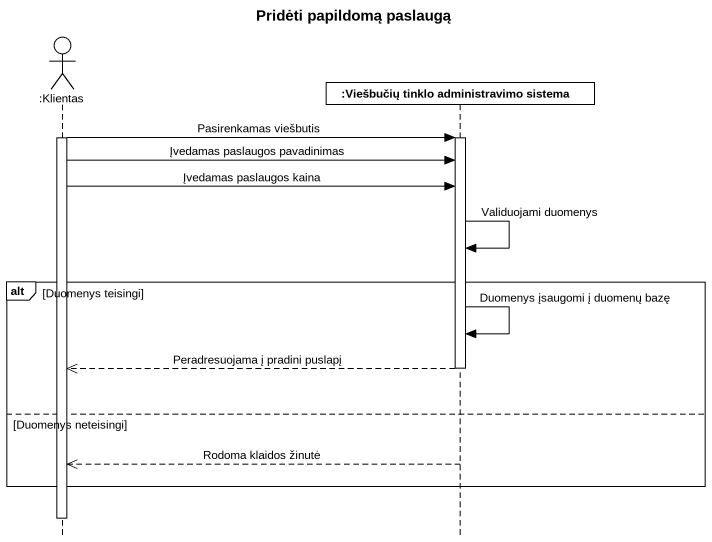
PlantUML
@startuml
title Pridėti papildomą paslaugą
hide footbox
actor ":Klientas" as Klientas
participant ":Viešbučių tinklo administravimo sistema" as Viešbučių_tinklo

activate Klientas
Klientas -> Viešbučių_tinklo : Pasirenkamas viešbutis
activate Viešbučių_tinklo
Klientas -> Viešbučių_tinklo : Įvedamas paslaugos pavadinimas
Klientas -> Viešbučių_tinklo : Įvedamas paslaugos kaina
Viešbučių_tinklo -> Viešbučių_tinklo : Validuojami duomenys
alt Duomenys teisingi
  Viešbučių_tinklo -> Viešbučių_tinklo : Duomenys įsaugomi į duomenų bazę
  Viešbučių_tinklo -->> Klientas : Peradresuojama į pradini puslapį
  deactivate Viešbučių_tinklo
else Duomenys neteisingi
  Viešbučių_tinklo -->> Klientas : Rodoma klaidos žinutė
end
deactivate Klientas
@enduml
